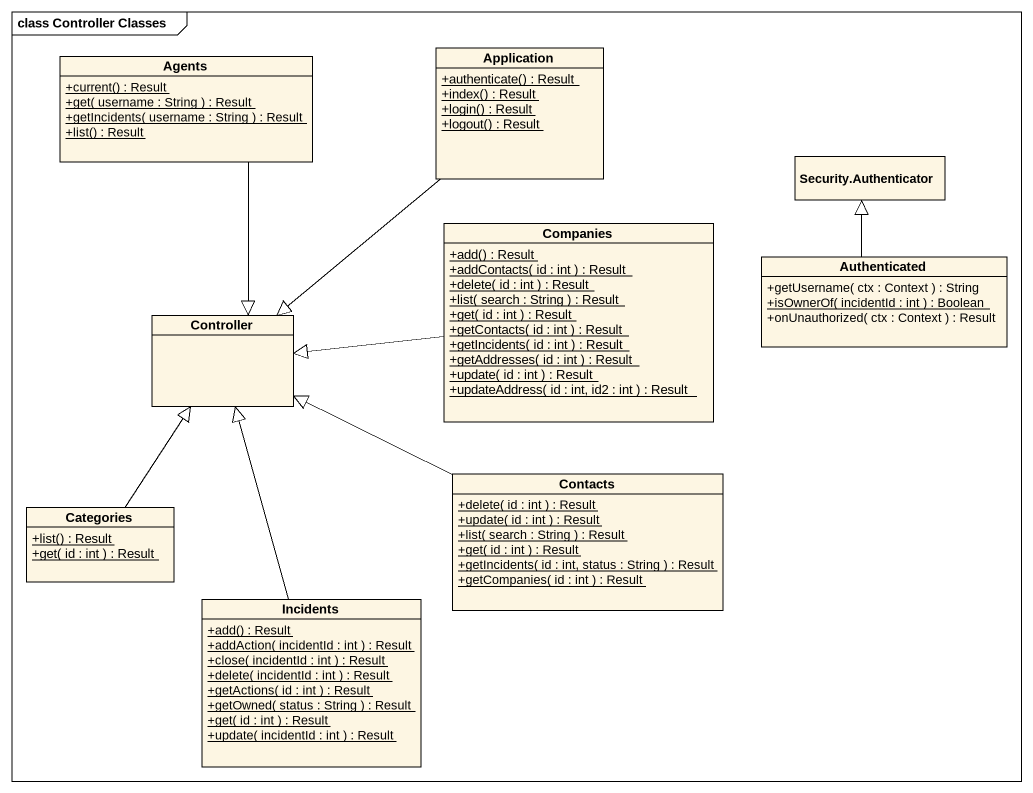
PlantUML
@startuml
mainframe class Controller Classes
hide circle
hide empty members
skinparam classAttributeIconSize 0
class Application {
  {static} +authenticate() : Result
  {static} +index() : Result
  {static} +login() : Result
  {static} +logout() : Result
}
class Agents {
  {static} +current() : Result
  {static} +get( username : String ) : Result
  {static} +getIncidents( username : String ) : Result
  {static} +list() : Result
}
class "Security.Authenticator" as Security_Authenticator
class Companies {
  {static} +add() : Result
  {static} +addContacts( id : int ) : Result
  {static} +delete( id : int ) : Result
  {static} +list( search : String ) : Result
  {static} +get( id : int ) : Result
  {static} +getContacts( id : int ) : Result
  {static} +getIncidents( id : int ) : Result
  {static} +getAddresses( id : int ) : Result
  {static} +update( id : int ) : Result
  {static} +updateAddress( id : int, id2 : int ) : Result
}
class Authenticated {
  +getUsername( ctx : Context ) : String
  {static} +isOwnerOf( incidentId : int ) : Boolean
  +onUnauthorized( ctx : Context ) : Result
}
class Controller
class Contacts {
  {static} +delete( id : int ) : Result
  {static} +update( id : int ) : Result
  {static} +list( search : String ) : Result
  {static} +get( id : int ) : Result
  {static} +getIncidents( id : int, status : String ) : Result
  {static} +getCompanies( id : int ) : Result
}
class Categories {
  {static} +list() : Result
  {static} +get( id : int ) : Result
}
class Incidents {
  {static} +add() : Result
  {static} +addAction( incidentId : int ) : Result
  {static} +close( incidentId : int ) : Result
  {static} +delete( incidentId : int ) : Result
  {static} +getActions( id : int ) : Result
  {static} +getOwned( status : String ) : Result
  {static} +get( id : int ) : Result
  {static} +update( incidentId : int ) : Result
}
Application --|> Controller
Agents --|> Controller
Companies -left-|> Controller
Authenticated -up-|> Security_Authenticator
Contacts -left-|> Controller
Categories -up-|> Controller
Incidents -up-|> Controller
@enduml
